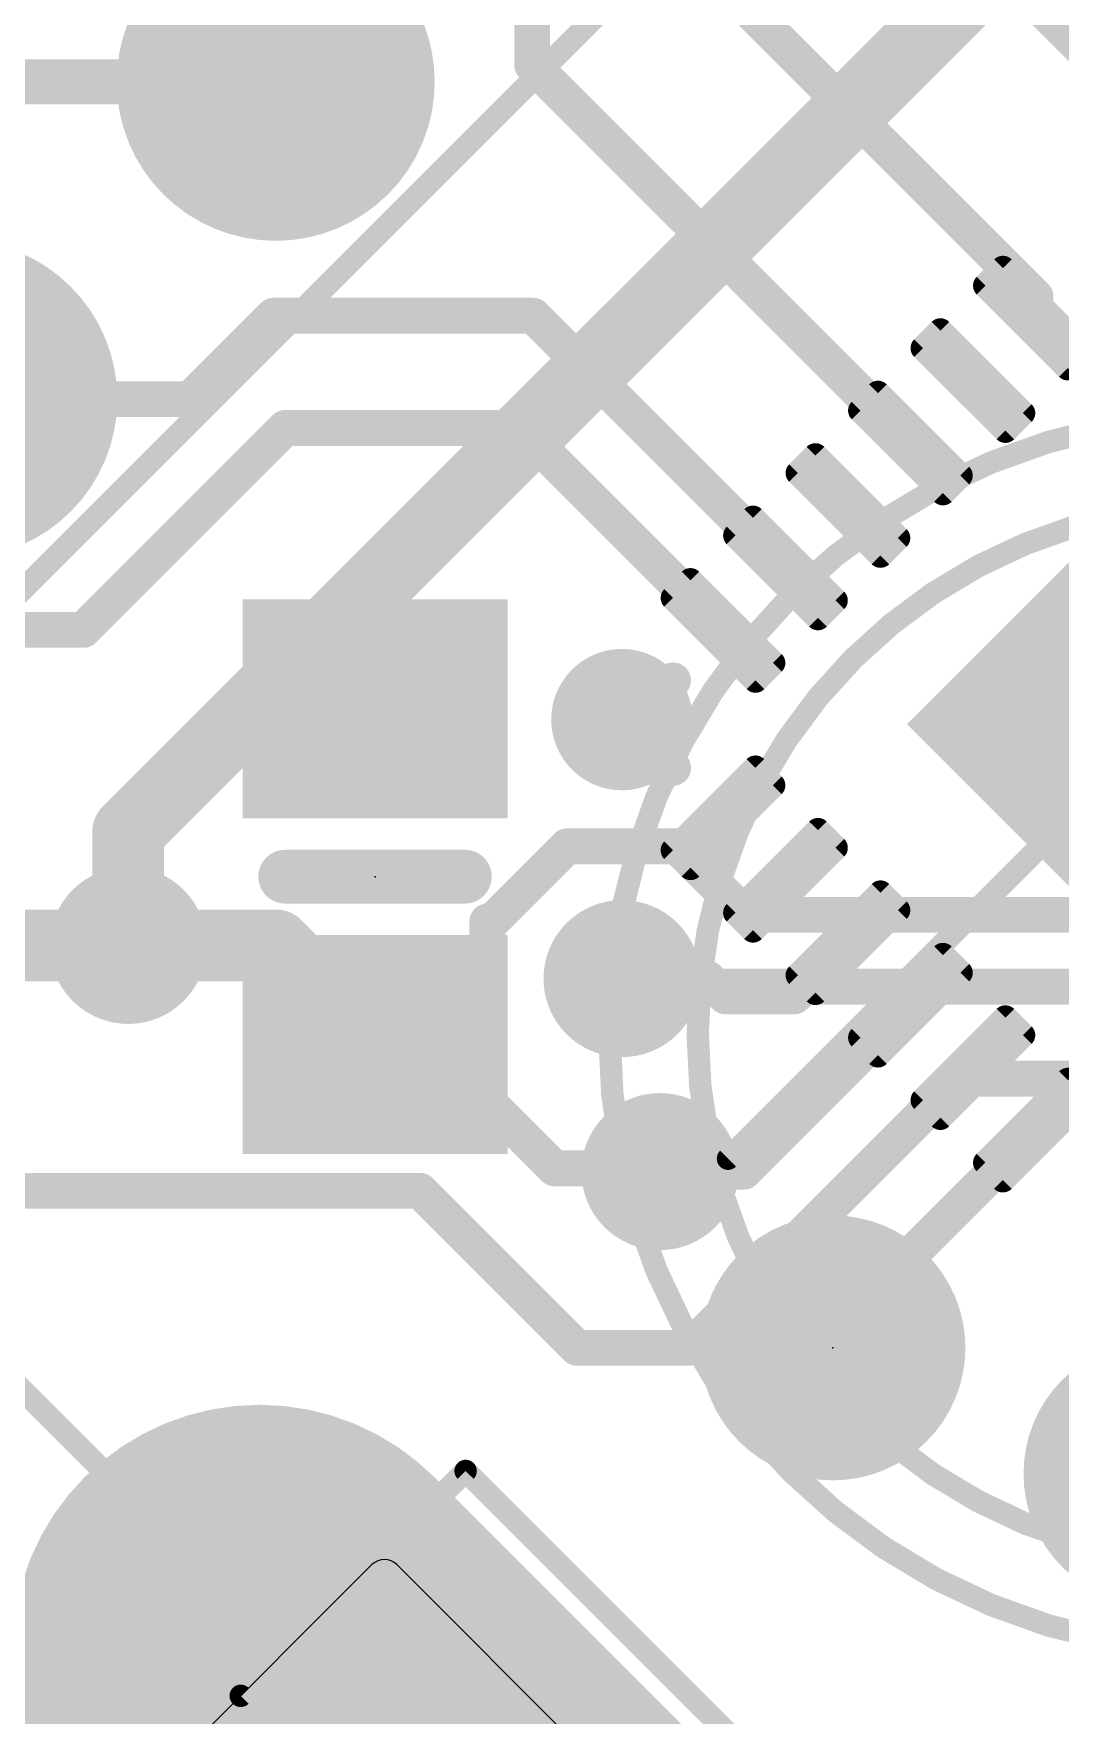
# Model space of a CAD drawing. Extents: x -0.1 to 25.5, y -0.1 to 25.5.
# Drawn here: x 5.94 to 11.75, y 8.84 to 18.36 of the extents above; entities that cross this region are included whole.
import ezdxf

# ---------------------------------------------------------------- set-up
doc = ezdxf.new("R2010")
doc.units = 0
for name, color, linetype in [('1', 12, 'CONTINUOUS'), ('16', 132, 'CONTINUOUS'), ('17', 110, 'CONTINUOUS'), ('18', 110, 'CONTINUOUS'), ('21', 40, 'CONTINUOUS'), ('22', 6, 'CONTINUOUS'), ('23', 53, 'CONTINUOUS'), ('46', 140, 'CONTINUOUS')]:
    doc.layers.add(name, color=color, linetype=linetype)

# ---------------------------------------------------------------- blocks, each defined once
blk = doc.blocks.new('RECT')
blk.add_solid([(-0.5, -0.5), (0.5, -0.5), (-0.5, 0.5), (0.5, 0.5)])
blk = doc.blocks.new('RECT128000X44800R50')
at = {"const_width": 0.07}
blk.add_lwpolyline([(0.365, -0.07), (0.365, 0.07, 0.4142), (0.33, 0.105), (-0.33, 0.105, 0.4142), (-0.365, 0.07), (-0.365, -0.07, 0.4142), (-0.33, -0.105), (0.33, -0.105, 0.4142)], format="xyb", close=True, dxfattribs=at)
blk.add_solid([(-0.3475, -0.0875), (0.3475, -0.0875), (-0.3475, 0.0875), (0.3475, 0.0875)])
blk = doc.blocks.new('ROUNDP')
at = {"const_width": 0.5}
blk.add_lwpolyline([(0, -0.25, 1), (0, 0.25, 1), (0, -0.25)], format="xyb", dxfattribs=at)
blk = doc.blocks.new('LONGP100')
at = {"const_width": 1}
blk.add_lwpolyline([(-0.5, 0), (0.5, 0)], dxfattribs=at)
at = {"const_width": 0.5}
for points in [[(-0.5, 0.25, 1), (-0.5, -0.25)], [(0.5, -0.25, 1), (0.5, 0.25)]]:
    blk.add_lwpolyline(points, format="xyb", dxfattribs=at)
blk = doc.blocks.new('PIE')
at = {"const_width": 0.5}
blk.add_lwpolyline([(0, -0.25, 1), (0, 0.25, 1), (0, -0.25)], format="xyb", dxfattribs=at)
blk = doc.blocks.new('ROUNDV')
at = {"const_width": 0.5}
blk.add_lwpolyline([(0, -0.25, 1), (0, 0.25, 1), (0, -0.25)], format="xyb", dxfattribs=at)

msp = doc.modelspace()

# ---------------------------------------------------------------- linework, layer by layer
at = {"layer": '1'}
for points, const_width in [([(12.4405, 17.78), (10.6476, 19.5729)], 0.3048), ([(11.6109, 16.8732), (9.1079, 19.3762)], 0.2032), ([(8.763, 18.5253), (8.763, 18.1844)], 0.2032), ([(8.763, 18.1844), (10.9038, 16.0436)], 0.2032), ([(2.5942, 18.0882), (7.3118, 18.0882)], 0.254), ([(11.6109, 16.7507), (11.6109, 16.8732)], 0.2032), ([(6.8274, 16.2921), (7.2993, 16.764)], 0.2032), ([(7.2993, 16.764), (8.7691, 16.764)], 0.2032), ([(8.7691, 16.764), (10.1967, 15.3365)], 0.2032), ([(5.5158, 16.2921), (6.8274, 16.2921)], 0.2032), ([(7.366, 16.129), (6.223, 14.986)], 0.2032), ([(8.697, 16.129), (7.366, 16.129)], 0.2032), ([(9.8431, 14.9829), (8.697, 16.129)], 0.2032), ([(6.223, 14.986), (3.429, 14.986)], 0.2032), ([(5.054, 13.2), (6.477, 13.2)], 0.4064), ([(6.477, 13.2), (7.313, 13.2)], 0.4064), ([(7.313, 13.2), (7.874, 12.639)], 0.4064), ([(10.5502, 13.2152), (10.2461, 12.9111)], 0.2032), ([(9.7566, 13.012), (9.2717, 13.012)], 0.2032), ([(9.8576, 12.9111), (9.7566, 13.012)], 0.2032), ([(10.2461, 12.9111), (9.8576, 12.9111)], 0.2032), ([(10.9038, 12.8616), (9.962, 11.9198)], 0.2032), ([(11.6109, 12.1545), (10.4648, 11.0084)], 0.2032), ([(9.962, 11.9198), (9.486, 11.9198)], 0.2032), ([(10.4648, 11.0084), (10.4648, 10.922)], 0.2032)]:
    msp.add_lwpolyline(points, dxfattribs=dict(at, const_width=const_width))
for points, const_width in [([(8.7989, 18.2203, 1), (8.7271, 18.1484)], 0.1016), ([(7.3118, 18.0247, 1), (7.3118, 18.1517)], 0.127), ([(8.7122, 18.1844, 1), (8.8138, 18.1844)], 0.1016), ([(11.6617, 16.8732, 1), (11.5601, 16.8732)], 0.1016), ([(11.5749, 16.8373, 1), (11.6468, 16.9092)], 0.1016), ([(7.2993, 16.8148, 1), (7.2993, 16.7132)], 0.1016), ([(7.3352, 16.7281, 1), (7.2633, 16.7999)], 0.1016), ([(8.8051, 16.7999, 1), (8.7332, 16.7281)], 0.1016), ([(8.7691, 16.7132, 1), (8.7691, 16.8148)], 0.1016), ([(11.5601, 16.7507, 1), (11.6617, 16.7507)], 0.1016), ([(6.7914, 16.328, 1), (6.8633, 16.2562)], 0.1016), ([(6.8274, 16.2413, 1), (6.8274, 16.3429)], 0.1016), ([(7.366, 16.1798, 1), (7.366, 16.0782)], 0.1016), ([(7.4019, 16.0931, 1), (7.3301, 16.1649)], 0.1016), ([(8.7329, 16.1649, 1), (8.6611, 16.0931)], 0.1016), ([(8.697, 16.0782, 1), (8.697, 16.1798)], 0.1016), ([(10.8678, 16.0077, 1), (10.9397, 16.0795)], 0.1016), ([(10.1607, 15.3006, 1), (10.2326, 15.3724)], 0.1016), ([(6.1871, 15.0219, 1), (6.2589, 14.9501)], 0.1016), ([(6.223, 14.9352, 1), (6.223, 15.0368)], 0.1016), ([(9.8072, 14.947, 1), (9.879, 15.0188)], 0.1016), ([(6.477, 13.3016, 1), (6.477, 13.0984)], 0.2032), ([(6.477, 13.0984, 1), (6.477, 13.3016)], 0.2032), ([(7.3848, 13.2718, 1), (7.2412, 13.1282)], 0.2032), ([(7.313, 13.0984, 1), (7.313, 13.3016)], 0.2032), ([(10.5861, 13.1792, 1), (10.5143, 13.2511)], 0.1016), ([(9.2717, 13.0628, 1), (9.2717, 12.9612)], 0.1016), ([(9.7926, 13.0479, 1), (9.7207, 12.9761)], 0.1016), ([(9.7566, 12.9612, 1), (9.7566, 13.0628)], 0.1016), ([(9.8576, 12.9619, 1), (9.8576, 12.8603)], 0.1016), ([(9.8216, 12.8752, 1), (9.8935, 12.947)], 0.1016), ([(10.2102, 12.947, 1), (10.282, 12.8752)], 0.1016), ([(10.2461, 12.8603, 1), (10.2461, 12.9619)], 0.1016), ([(10.9397, 12.8257, 1), (10.8678, 12.8975)], 0.1016), ([(7.8022, 12.5672, 1), (7.9458, 12.7108)], 0.2032), ([(11.6468, 12.1186, 1), (11.5749, 12.1904)], 0.1016), ([(9.486, 11.9706, 1), (9.486, 11.869)], 0.1016), ([(9.926, 11.9557, 1), (9.9979, 11.8839)], 0.1016), ([(9.962, 11.869, 1), (9.962, 11.9706)], 0.1016), ([(10.5156, 11.0084, 1), (10.414, 11.0084)], 0.1016), ([(10.4289, 11.0444, 1), (10.5007, 10.9725)], 0.1016), ([(10.414, 10.922, 1), (10.5156, 10.922)], 0.1016)]:
    msp.add_lwpolyline(points, format="xyb", dxfattribs=dict(at, const_width=const_width))
at = {"layer": '16'}
for points, const_width in [([(13.081, 20.447), (6.477, 13.843)], 0.4064), ([(6.477, 13.843), (6.477, 13.2)], 0.4064), ([(8.535, 13.335), (8.9613, 13.7613)], 0.2032), ([(8.9613, 13.7613), (9.5821, 13.7613)], 0.2032), ([(9.5821, 13.7613), (9.9703, 13.3731)], 0.2032), ([(8.509, 12.319), (8.509, 13.335)], 0.2032), ([(8.509, 13.335), (8.535, 13.335)], 0.2032), ([(9.9703, 13.3731), (13.2461, 13.3731)], 0.2032), ([(9.2717, 13.012), (9.317, 12.9667)], 0.2032), ([(15.2964, 12.9667), (9.317, 12.9667)], 0.2032), ([(9.652, 10.922), (11.176, 12.446)], 0.2032), ([(11.176, 12.446), (14.986, 12.446)], 0.2032), ([(8.509, 12.319), (8.89, 11.938)], 0.2032), ([(9.4678, 11.938), (8.89, 11.938)], 0.2032), ([(9.486, 11.9198), (9.4678, 11.938)], 0.2032), ([(8.128, 11.811), (3.81, 11.811)], 0.2032), ([(8.128, 11.811), (9.017, 10.922)], 0.2032), ([(9.017, 10.922), (9.652, 10.922)], 0.2032)]:
    msp.add_lwpolyline(points, dxfattribs=dict(at, const_width=const_width))
for points, const_width in [([(6.5786, 13.843, 1), (6.3754, 13.843)], 0.2032), ([(6.4052, 13.9148, 1), (6.5488, 13.7712)], 0.2032), ([(8.9613, 13.8121, 1), (8.9613, 13.7105)], 0.1016), ([(8.9972, 13.7254, 1), (8.9254, 13.7972)], 0.1016), ([(9.618, 13.7972, 1), (9.5462, 13.7254)], 0.1016), ([(9.5821, 13.7105, 1), (9.5821, 13.8121)], 0.1016), ([(8.5598, 13.335, 1), (8.4582, 13.335)], 0.1016), ([(8.509, 13.3858, 1), (8.509, 13.2842)], 0.1016), ([(8.535, 13.2842, 1), (8.535, 13.3858)], 0.1016), ([(9.9703, 13.4239, 1), (9.9703, 13.3223)], 0.1016), ([(9.9344, 13.3372, 1), (10.0062, 13.409)], 0.1016), ([(8.4991, 13.3709, 1), (8.5709, 13.2991)], 0.1016), ([(6.3754, 13.2, 1), (6.5786, 13.2)], 0.2032), ([(9.3076, 13.0479, 1), (9.2358, 12.9761)], 0.1016), ([(9.317, 13.0175, 1), (9.317, 12.9159)], 0.1016), ([(9.2811, 12.9308, 1), (9.3529, 13.0026)], 0.1016), ([(11.176, 12.4968, 1), (11.176, 12.3952)], 0.1016), ([(11.2119, 12.4101, 1), (11.1401, 12.4819)], 0.1016), ([(8.5449, 12.3549, 1), (8.4731, 12.2831)], 0.1016), ([(8.4582, 12.319, 1), (8.5598, 12.319)], 0.1016), ([(8.89, 11.9888, 1), (8.89, 11.8872)], 0.1016), ([(8.8541, 11.9021, 1), (8.9259, 11.9739)], 0.1016), ([(9.5037, 11.9739, 1), (9.4318, 11.9021)], 0.1016), ([(9.45, 11.8839, 1), (9.5219, 11.9557)], 0.1016), ([(9.4678, 11.8872, 1), (9.4678, 11.9888)], 0.1016), ([(8.1639, 11.8469, 1), (8.0921, 11.7751)], 0.1016), ([(8.128, 11.7602, 1), (8.128, 11.8618)], 0.1016), ([(9.017, 10.9728, 1), (9.017, 10.8712)], 0.1016), ([(8.9811, 10.8861, 1), (9.0529, 10.9579)], 0.1016), ([(9.6161, 10.9579, 1), (9.6879, 10.8861)], 0.1016), ([(9.652, 10.8712, 1), (9.652, 10.9728)], 0.1016)]:
    msp.add_lwpolyline(points, format="xyb", dxfattribs=dict(at, const_width=const_width))
at = {"layer": '21'}
for points, const_width in [([(9.5603, 14.7001), (9.3128, 14.4526)], 0.2032), ([(9.5603, 14.2051), (9.3128, 14.4526)], 0.2032), ([(7.366, 13.589), (8.382, 13.589)], 0.3048)]:
    msp.add_lwpolyline(points, dxfattribs=dict(at, const_width=const_width))
for points, const_width in [([(9.5962, 14.6642, 1), (9.5243, 14.736)], 0.1016), ([(9.3487, 14.4885, 1), (9.2769, 14.4167)], 0.1016), ([(9.2769, 14.4885, 1), (9.3487, 14.4167)], 0.1016), ([(9.5243, 14.1692, 1), (9.5962, 14.241)], 0.1016), ([(7.366, 13.6652, 1), (7.366, 13.5128)], 0.1524), ([(8.382, 13.5128, 1), (8.382, 13.6652)], 0.1524)]:
    msp.add_lwpolyline(points, format="xyb", dxfattribs=dict(at, const_width=const_width))
at = {"layer": '22', "const_width": 0.127}
for points in [[(11.9575, 21.2913), (4.1087, 13.4425)], [(9.8716, 11.9929), (13.4071, 15.5284)], [(3.9672, 12.5939), (12.5939, 3.9672)], [(7.1139, 8.9523), (8.3867, 10.2251)], [(8.3867, 10.2251), (10.2251, 8.3866)], [(8.9523, 7.1139), (7.1139, 8.9523)]]:
    msp.add_lwpolyline(points, dxfattribs=at)
at = {"layer": '22'}
for points, const_width in [([(12.7, 9.2, 1), (12.7, 16.2, 1), (12.7, 9.2)], 0.127), ([(12.7, 9.7, 1), (12.7, 15.7, 1), (12.7, 9.7)], 0.127), ([(9.8491, 12.0153, 1), (9.894, 11.9704)], 0.0635), ([(8.4091, 10.2476, 1), (8.3642, 10.2027)], 0.0635), ([(8.4091, 10.2027, 1), (8.3642, 10.2476)], 0.0635), ([(7.1363, 8.9748, 1), (7.0914, 8.9299)], 0.0635), ([(7.0914, 8.9748, 1), (7.1363, 8.9299)], 0.0635)]:
    msp.add_lwpolyline(points, format="xyb", dxfattribs=dict(at, const_width=const_width))
at = {"layer": '23'}
for p in [(7.874, 13.589), (10.4648, 10.922)]:
    msp.add_point(p, dxfattribs=at)
at = {"layer": '46'}
for p, q in [((6.725, 8.5634), (7.8563, 9.6948)), ((7.9977, 9.6948), (9.6948, 7.9977))]:
    msp.add_line(p, q, dxfattribs=at)
msp.add_arc((7.927, 9.6241), 0.1, 45, 135, dxfattribs=at)

# ---------------------------------------------------------------- block references
at = {"layer": '1'}
for p, rotation in [((11.6109, 16.7507), 315), ((11.2573, 16.3971), 315), ((10.9038, 16.0436), 315), ((10.5502, 15.69), 315), ((10.1967, 15.3365), 315), ((9.8431, 14.9829), 315), ((9.8431, 13.9223), 225), ((10.1967, 13.5687), 225), ((10.5502, 13.2152), 225), ((10.9038, 12.8616), 225), ((11.2573, 12.5081), 225), ((11.6109, 12.1545), 225)]:
    msp.add_blockref('RECT128000X44800R50', p, dxfattribs=dict(at, rotation=rotation))
for p, xscale, yscale, rotation in [((12.1412, 14.4526), 1.778, 1.778, 225), ((7.874, 14.539), 1.24, 1.5, 90), ((7.874, 12.639), 1.24, 1.5, 90)]:
    msp.add_blockref('RECT', p, dxfattribs=dict(at, xscale=xscale, yscale=yscale, rotation=rotation))
at = {"layer": '1', "xscale": 1.5, "yscale": 1.5}
for p in [(10.4648, 10.922), (12.2936, 10.2108)]:
    msp.add_blockref('PIE', p, dxfattribs=at)
at = {"layer": '17'}
for name, p, xscale, yscale, rotation in [('ROUNDP', (7.3118, 18.0882), 1.8, 1.8, 45), ('ROUNDP', (7.3118, 18.0882), 1.8, 1.8, 45), ('ROUNDP', (5.5158, 16.2921), 1.8, 1.8, 45), ('ROUNDP', (5.5158, 16.2921), 1.8, 1.8, 45), ('LONGP100', (8.2099, 8.2099), 2.8, 2.8, 315), ('LONGP100', (8.2099, 8.2099), 2.8, 2.8, 315)]:
    msp.add_blockref(name, p, dxfattribs=dict(at, xscale=xscale, yscale=yscale, rotation=rotation))
at = {"layer": '18'}
for p, xscale, yscale in [((9.271, 14.478), 0.8001, 0.8001), ((9.271, 14.478), 0.8001, 0.8001), ((6.477, 13.2), 0.889, 0.889), ((6.477, 13.2), 0.889, 0.889), ((9.2717, 13.012), 0.889, 0.889), ((9.2717, 13.012), 0.889, 0.889), ((9.486, 11.9198), 0.889, 0.889), ((9.486, 11.9198), 0.889, 0.889)]:
    msp.add_blockref('ROUNDV', p, dxfattribs=dict(at, xscale=xscale, yscale=yscale))

doc.saveas('drawing.dxf')
